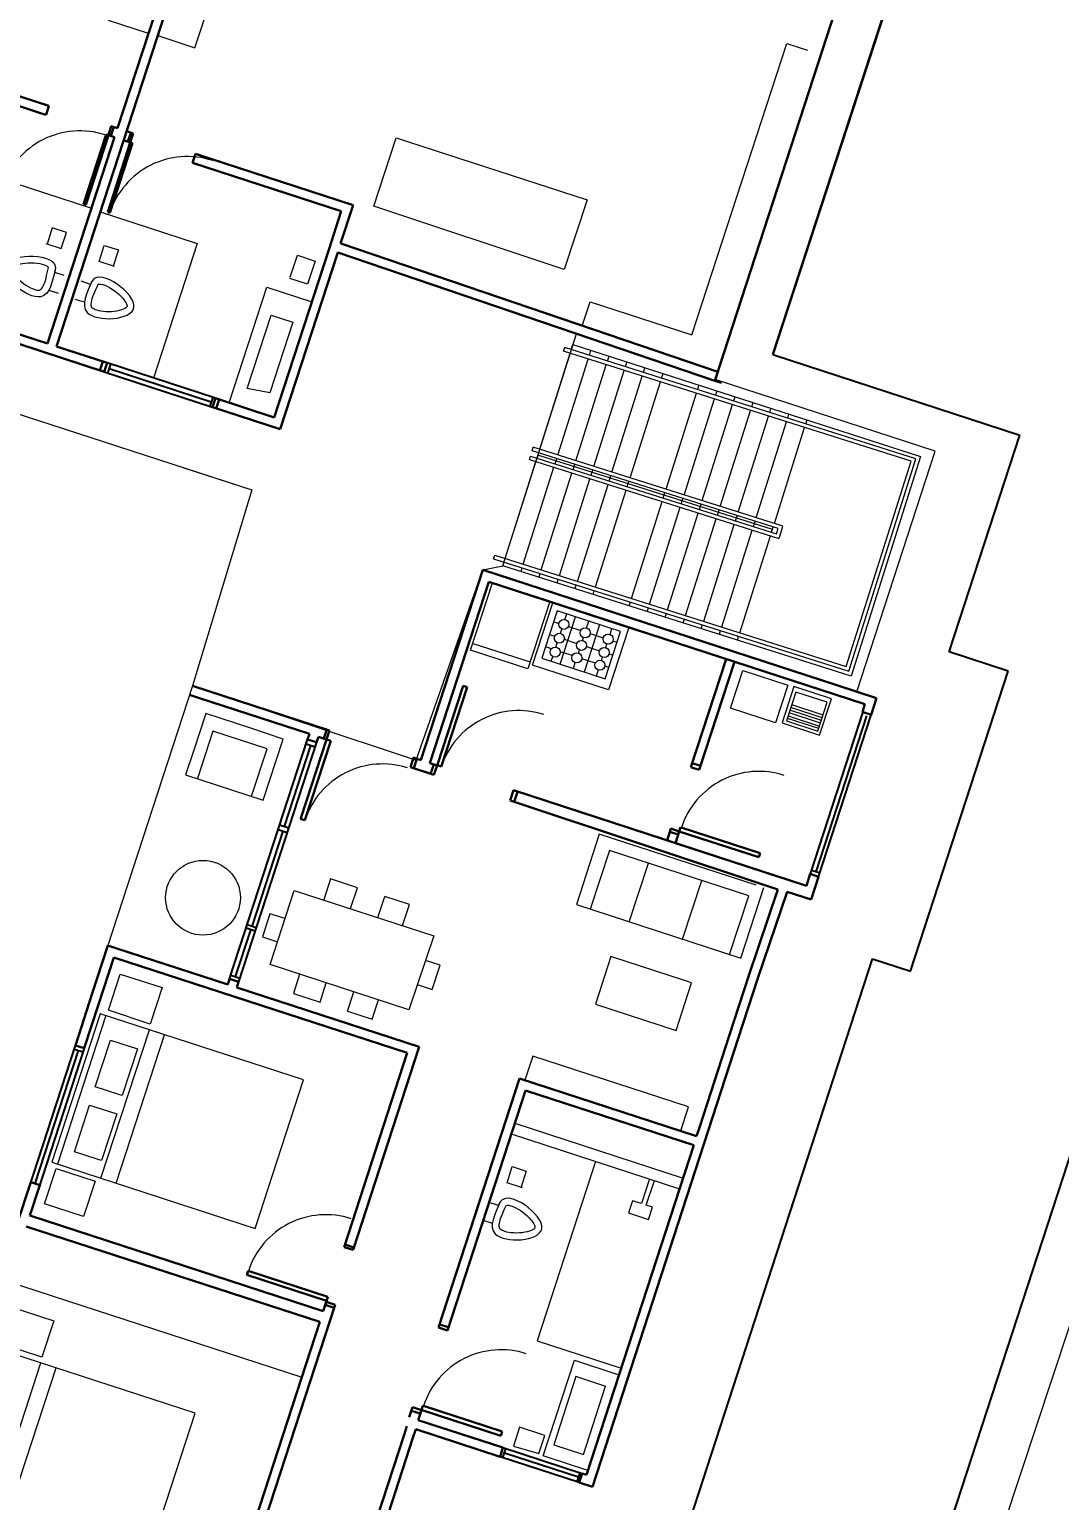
# Model space of a CAD drawing. Header units: metres. Extents: x 329311 to 330425, y 7396637 to 7397287.
# Drawn here: x 329878.95 to 329886.61, y 7397060.02 to 7397070.96 of the extents above; entities that cross this region are included whole.
import ezdxf

# ---------------------------------------------------------------- set-up
doc = ezdxf.new("R2010")
doc.units = ezdxf.units.M
doc.linetypes.add('CACHE2', pattern=[4.7625, 3.175, -1.5875])
doc.layers.get('0').update_dxf_attribs({"lineweight": 18})
for name, color, linetype, lineweight in [('AXES+POTEAUX', 6, 'CACHE2', 13), ('JANELAS', 5, 'Continuous', 25), ('layout', 253, 'Continuous', 13), ('LINHAFINA', 7, 'Continuous', 15), ('LINHAGROSSA', 7, 'Continuous', 30), ('PA6_TERRENO', 6, 'Continuous', 18), ('PA6_TEXTO', 3, 'Continuous', 18), ('pisoexterno_ultrafino', 9, 'Continuous', 30)]:
    doc.layers.add(name, color=color, linetype=linetype, lineweight=lineweight)
doc.layers.add('VEGETAIS', color=3, linetype='Continuous')
doc.styles.add('200 Médio', font='arial.ttf', dxfattribs={"height": 0.75})
doc.styles.add('ARIAL', font='ARIAL', dxfattribs={"height": 0.2})
doc.dimstyles.new('AQ250', dxfattribs={"dimscale": 10, "dimtxt": 0.05, "dimasz": 0.03, "dimexe": 0.03, "dimexo": 0.025, "dimgap": 0.025, "dimtad": 1, "dimzin": 0, "dimdsep": 46, "dimtxsty": 'ARIAL', "dimblk": 'ARCHTICK', "dimcen": 0.09, "dimdle": 0.03, "dimclrt": 7, "dimadec": 0, "dimazin": 0, "dimtfac": 1, "dimtix": 1, "dimtmove": 2, "dimatfit": 3, "dimldrblk": 'OPEN90', "dimfxl": 1, "dimtvp": 1, "dimtolj": 1, "dimtzin": 0, "dimarcsym": 0})

# ---------------------------------------------------------------- blocks, each defined once
blk = doc.blocks.new('_ArchTick')
at = {"color": 0, "linetype": 'ByBlock', "const_width": 0.15}
blk.add_lwpolyline([(-0.5, -0.5), (0.5, 0.5)], dxfattribs=at)
blk = doc.blocks.new('*D12')
at = {"layer": 'Defpoints', "color": 0, "transparency": 16777216}
for p in [(329895.003, 7397086.442), (329868.823, 7397007.376), (329871.096, 7397006.624)]:
    blk.add_point(p, dxfattribs=at)
at = {"layer": 'PA6_TEXTO', "color": 0, "lineweight": -2, "transparency": 16777216}
for p, q in [((329895.241, 7397086.363), (329897.562, 7397085.595)), ((329897.371, 7397085.974), (329871.002, 7397006.339)), ((329869.06, 7397007.298), (329871.381, 7397006.529))]:
    blk.add_line(p, q, dxfattribs=at)
at = {"layer": 'PA6_TEXTO', "color": 0, "lineweight": -2, "transparency": 16777216, "xscale": 0.3, "yscale": 0.3, "zscale": 0.3}
for p, rotation in [((329897.277, 7397085.689), 71.6788444677974), ((329871.096, 7397006.624), 251.6788444677974)]:
    blk.add_blockref('_ArchTick', p, dxfattribs=dict(at, rotation=rotation))
at = {"layer": 'PA6_TEXTO', "color": 7, "transparency": 16777216, "insert": (329883.585, 7397046.355), "char_height": 0.75, "attachment_point": 5, "rotation": 71.6788, "style": '200 Médio'}
blk.add_mtext('\\A1;83.29', dxfattribs=at)
blk = doc.blocks.new('_Open90')
at = {"color": 0, "linetype": 'ByBlock', "lineweight": -2}
for p, q in [((-0.5, 0.5), (0, 0)), ((0, 0), (-1, 0)), ((0, 0), (-0.5, -0.5))]:
    blk.add_line(p, q, dxfattribs=at)

msp = doc.modelspace()

# ---------------------------------------------------------------- linework, layer by layer
for p, q in [((329866.513, 7397072.125), (329880.605, 7397067.536)), ((329885.686, 7397067.823), (329884.051, 7397068.356)), ((329885.104, 7397066.035), (329885.686, 7397067.823)), ((329880.605, 7397067.536), (329880.164, 7397066.08))]:
    msp.add_line(p, q)
for centre in [(329879.326, 7397069.6), (329880.125, 7397069.409), (329882.59, 7397065.289), (329881.576, 7397064.892), (329884.376, 7397064.837), (329881.156, 7397061.54), (329882.458, 7397060.536)]:
    msp.add_arc(centre, 0.606, 71.9626, 161.9626)
at = {"layer": 'AXES+POTEAUX'}
for p, q in [((329866.513, 7397072.125), (329880.605, 7397067.536)), ((329880.816, 7397067.987), (329876.306, 7397069.456)), ((329881.244, 7397069.301), (329880.816, 7397067.987)), ((329883.019, 7397068.697), (329881.244, 7397069.301)), ((329882.473, 7397066.972), (329883.019, 7397068.697)), ((329880.605, 7397067.536), (329880.164, 7397066.08)), ((329881.828, 7397065.526), (329882.323, 7397066.941)), ((329882.323, 7397066.941), (329882.473, 7397066.972)), ((329880.164, 7397066.08), (329881.828, 7397065.526))]:
    msp.add_line(p, q, dxfattribs=at)
at = {"layer": 'JANELAS'}
for p, q in [((329880.335, 7397068.217), (329879.529, 7397068.48)), ((329879.553, 7397068.472), (329879.532, 7397068.405)), ((329879.543, 7397068.439), (329880.303, 7397068.191)), ((329879.507, 7397068.413), (329880.313, 7397068.151)), ((329880.314, 7397068.224), (329880.292, 7397068.158)), ((329885.15, 7397065.885), (329884.757, 7397064.68)), ((329885.177, 7397065.856), (329884.799, 7397064.696)), ((329884.82, 7397064.659), (329885.212, 7397065.864)), ((329880.44, 7397063.901), (329881.02, 7397065.681)), ((329881.087, 7397065.659), (329880.507, 7397063.879)), ((329881.042, 7397065.636), (329880.846, 7397065.034)), ((329881.008, 7397065.647), (329881.076, 7397065.625)), ((329880.812, 7397065.045), (329880.88, 7397065.023)), ((329880.835, 7397064.999), (329880.604, 7397064.29)), ((329880.801, 7397065.01), (329880.868, 7397064.988)), ((329884.831, 7397064.685), (329884.768, 7397064.706)), ((329880.563, 7397064.28), (329880.631, 7397064.258)), ((329880.638, 7397064.279), (329880.57, 7397064.301)), ((329880.597, 7397064.269), (329880.482, 7397063.917)), ((329880.448, 7397063.927), (329880.516, 7397063.906)), ((329878.374, 7397060.586), (329879.293, 7397063.405)), ((329879.359, 7397063.384), (329878.955, 7397062.141)), ((329878.995, 7397062.378), (329879.317, 7397063.368)), ((329879.284, 7397063.378), (329879.351, 7397063.357)), ((329883.039, 7397060.156), (329882.452, 7397060.347)), ((329882.472, 7397060.34), (329882.494, 7397060.407)), ((329882.473, 7397060.414), (329883.061, 7397060.222)), ((329883.035, 7397060.194), (329882.483, 7397060.373)), ((329883.024, 7397060.16), (329883.046, 7397060.227))]:
    msp.add_line(p, q, dxfattribs=at)
at = {"layer": 'layout'}
for p, q in [((329880.182, 7397070.824), (329880.504, 7397071.812)), ((329879.836, 7397070.93), (329879.538, 7397071.027)), ((329879.905, 7397070.914), (329880.182, 7397070.824)), ((329883.877, 7397068.689), (329884.583, 7397070.855)), ((329884.583, 7397070.855), (329884.737, 7397070.805)), ((329881.512, 7397069.645), (329881.678, 7397070.155)), ((329881.678, 7397070.155), (329883.098, 7397069.693)), ((329878.606, 7397069.894), (329879.413, 7397069.631)), ((329882.929, 7397069.176), (329881.512, 7397069.645)), ((329883.098, 7397069.693), (329882.929, 7397069.176)), ((329879.478, 7397069.603), (329880.199, 7397069.368)), ((329879.121, 7397069.484), (329879.082, 7397069.364)), ((329879.226, 7397069.45), (329879.121, 7397069.484)), ((329879.187, 7397069.33), (329879.226, 7397069.45)), ((329879.073, 7397069.367), (329879.187, 7397069.33)), ((329879.469, 7397069.235), (329879.508, 7397069.354)), ((329879.508, 7397069.354), (329879.613, 7397069.32)), ((329879.613, 7397069.32), (329879.574, 7397069.2)), ((329880.199, 7397069.368), (329879.873, 7397068.368)), ((329879.583, 7397069.197), (329879.469, 7397069.235)), ((329880.891, 7397069.117), (329880.944, 7397069.281)), ((329880.944, 7397069.281), (329881.076, 7397069.238)), ((329881.076, 7397069.238), (329881.02, 7397069.065)), ((329879.138, 7397069.155), (329879.208, 7397069.132)), ((329881.02, 7397069.065), (329880.888, 7397069.108)), ((329879.096, 7397069.021), (329879.164, 7397068.999)), ((329879.405, 7397069.064), (329879.335, 7397069.087)), ((329880.436, 7397068.184), (329880.716, 7397069.044)), ((329880.716, 7397069.044), (329881.051, 7397068.935)), ((329879.36, 7397068.931), (329879.292, 7397068.953)), ((329883.063, 7397068.756), (329883.121, 7397068.935)), ((329883.121, 7397068.935), (329883.877, 7397068.689)), ((329880.571, 7397068.289), (329880.749, 7397068.836)), ((329880.91, 7397068.783), (329880.739, 7397068.257)), ((329880.749, 7397068.836), (329880.91, 7397068.783)), ((329880.739, 7397068.257), (329880.571, 7397068.289)), ((329882.232, 7397066.344), (329882.394, 7397066.844)), ((329882.821, 7397066.705), (329882.658, 7397066.205)), ((329882.693, 7397066.233), (329882.844, 7397066.697)), ((329882.704, 7397066.743), (329883.13, 7397066.604)), ((329882.286, 7397066.603), (329881.929, 7397065.505)), ((329882.876, 7397066.637), (329882.761, 7397066.285)), ((329883.347, 7397066.484), (329882.876, 7397066.637)), ((329882.898, 7397066.241), (329883.013, 7397066.593)), ((329882.933, 7397066.572), (329882.947, 7397066.614)), ((329883.153, 7397066.597), (329883.718, 7397066.413)), ((329882.85, 7397066.556), (329882.889, 7397066.543)), ((329882.9, 7397066.469), (329882.91, 7397066.502)), ((329882.96, 7397066.52), (329883.051, 7397066.491)), ((329883.078, 7397066.182), (329883.192, 7397066.534)), ((329883.094, 7397066.509), (329883.111, 7397066.561)), ((329883.121, 7397066.468), (329883.219, 7397066.436)), ((329883.232, 7397066.132), (329883.347, 7397066.484)), ((329883.409, 7397066.513), (329883.258, 7397066.049)), ((329883.269, 7397066.461), (329883.283, 7397066.505)), ((329882.248, 7397066.395), (329882.674, 7397066.257)), ((329882.833, 7397066.354), (329882.789, 7397066.369)), ((329882.819, 7397066.461), (329882.858, 7397066.448)), ((329882.866, 7397066.367), (329882.877, 7397066.399)), ((329882.929, 7397066.425), (329883.023, 7397066.395)), ((329883.064, 7397066.417), (329883.071, 7397066.438)), ((329883.093, 7397066.372), (329883.191, 7397066.34)), ((329883.237, 7397066.363), (329883.246, 7397066.39)), ((329883.29, 7397066.413), (329883.32, 7397066.403)), ((329882.658, 7397066.205), (329882.232, 7397066.344)), ((329882.761, 7397066.285), (329883.232, 7397066.132)), ((329882.832, 7397066.262), (329882.844, 7397066.297)), ((329882.989, 7397066.304), (329882.898, 7397066.333)), ((329882.997, 7397066.209), (329883.011, 7397066.252)), ((329883.034, 7397066.323), (329883.041, 7397066.346)), ((329883.16, 7397066.248), (329883.059, 7397066.281)), ((329883.206, 7397066.268), (329883.214, 7397066.292)), ((329883.262, 7397066.317), (329883.289, 7397066.308)), ((329883.258, 7397066.049), (329882.693, 7397066.233)), ((329883.169, 7397066.153), (329883.183, 7397066.197)), ((329883.259, 7397066.216), (329883.231, 7397066.225)), ((329883.294, 7397066.092), (329883.294, 7397066.092)), ((329884.636, 7397066.074), (329884.548, 7397065.804)), ((329884.652, 7397066.033), (329884.582, 7397065.818)), ((329884.916, 7397065.983), (329884.636, 7397066.074)), ((329884.885, 7397065.957), (329884.652, 7397066.033)), ((329884.854, 7397065.862), (329884.621, 7397065.938)), ((329884.815, 7397065.742), (329884.885, 7397065.957)), ((329884.828, 7397065.713), (329884.916, 7397065.983)), ((329880.262, 7397065.874), (329880.173, 7397065.6)), ((329880.604, 7397065.762), (329880.262, 7397065.874)), ((329884.582, 7397065.818), (329884.815, 7397065.742)), ((329884.822, 7397065.761), (329884.588, 7397065.837)), ((329884.594, 7397065.856), (329884.828, 7397065.78)), ((329884.835, 7397065.802), (329884.601, 7397065.878)), ((329884.841, 7397065.821), (329884.607, 7397065.897)), ((329884.847, 7397065.841), (329884.614, 7397065.917)), ((329880.314, 7397065.742), (329880.2, 7397065.39)), ((329880.718, 7397065.61), (329880.314, 7397065.742)), ((329880.837, 7397065.682), (329880.604, 7397065.762)), ((329884.548, 7397065.804), (329884.828, 7397065.713)), ((329880.173, 7397065.6), (329880.113, 7397065.418)), ((329880.603, 7397065.259), (329880.718, 7397065.61)), ((329880.69, 7397065.23), (329880.837, 7397065.682)), ((329880.113, 7397065.418), (329880.69, 7397065.23)), ((329883.189, 7397064.977), (329883.019, 7397064.452)), ((329884.355, 7397064.597), (329883.189, 7397064.977)), ((329883.264, 7397064.855), (329883.121, 7397064.419)), ((329884.301, 7397064.518), (329883.264, 7397064.855)), ((329883.412, 7397064.324), (329883.555, 7397064.761)), ((329881.191, 7397064.643), (329881.14, 7397064.487)), ((329881.39, 7397064.578), (329881.191, 7397064.643)), ((329883.809, 7397064.195), (329883.951, 7397064.632)), ((329880.741, 7397064.006), (329880.921, 7397064.558)), ((329880.921, 7397064.558), (329881.958, 7397064.221)), ((329881.339, 7397064.422), (329881.39, 7397064.578)), ((329881.543, 7397064.356), (329881.594, 7397064.512)), ((329881.777, 7397064.452), (329881.594, 7397064.512)), ((329884.158, 7397064.081), (329884.301, 7397064.518)), ((329884.242, 7397064.054), (329884.413, 7397064.58)), ((329881.726, 7397064.296), (329881.777, 7397064.452)), ((329883.019, 7397064.452), (329884.242, 7397064.054)), ((329880.74, 7397064.384), (329880.684, 7397064.212)), ((329880.852, 7397064.348), (329880.74, 7397064.384)), ((329880.684, 7397064.212), (329880.796, 7397064.176)), ((329881.958, 7397064.221), (329881.772, 7397063.67)), ((329883.276, 7397064.066), (329883.161, 7397063.711)), ((329883.822, 7397063.889), (329883.276, 7397064.066)), ((329881.772, 7397063.67), (329880.741, 7397064.006)), ((329882.005, 7397064.001), (329881.896, 7397064.037)), ((329881.946, 7397063.821), (329882.005, 7397064.001)), ((329880.96, 7397063.934), (329880.914, 7397063.792)), ((329881.113, 7397063.727), (329881.159, 7397063.87)), ((329881.835, 7397063.857), (329881.946, 7397063.821)), ((329883.761, 7397063.516), (329883.876, 7397063.871)), ((329883.876, 7397063.871), (329883.822, 7397063.889)), ((329880.914, 7397063.792), (329881.113, 7397063.727)), ((329881.317, 7397063.661), (329881.363, 7397063.803)), ((329881.5, 7397063.601), (329881.546, 7397063.743)), ((329879.476, 7397063.641), (329879.117, 7397062.536)), ((329879.519, 7397063.627), (329879.16, 7397062.522)), ((329880.99, 7397063.148), (329879.476, 7397063.641)), ((329881.317, 7397063.661), (329881.5, 7397063.601)), ((329883.161, 7397063.711), (329883.761, 7397063.516)), ((329879.483, 7397062.417), (329879.843, 7397063.522)), ((329879.44, 7397063.098), (329879.553, 7397063.445)), ((329879.553, 7397063.445), (329879.755, 7397063.38)), ((329879.596, 7397062.38), (329879.956, 7397063.485)), ((329879.755, 7397063.38), (329879.641, 7397063.032)), ((329882.694, 7397063.325), (329882.633, 7397063.139)), ((329883.853, 7397062.948), (329882.694, 7397063.325)), ((329879.616, 7397063.04), (329879.44, 7397063.098)), ((329880.631, 7397062.043), (329880.99, 7397063.148)), ((329879.641, 7397063.032), (329879.616, 7397063.04)), ((329879.286, 7397062.615), (329879.399, 7397062.962)), ((329879.399, 7397062.962), (329879.6, 7397062.897)), ((329879.6, 7397062.897), (329879.487, 7397062.549)), ((329883.792, 7397062.762), (329883.853, 7397062.948)), ((329882.535, 7397062.747), (329883.786, 7397062.339)), ((329882.561, 7397062.826), (329883.812, 7397062.419)), ((329879.117, 7397062.536), (329880.631, 7397062.043)), ((329879.462, 7397062.557), (329879.286, 7397062.615)), ((329879.487, 7397062.549), (329879.462, 7397062.557)), ((329883.161, 7397062.543), (329882.726, 7397061.208)), ((329882.503, 7397062.384), (329882.542, 7397062.504)), ((329882.542, 7397062.504), (329882.646, 7397062.47)), ((329882.646, 7397062.47), (329882.607, 7397062.35)), ((329882.617, 7397062.347), (329882.503, 7397062.384)), ((329883.562, 7397062.412), (329883.502, 7397062.229)), ((329883.539, 7397062.217), (329883.599, 7397062.4)), ((329882.439, 7397062.214), (329882.369, 7397062.237)), ((329883.436, 7397062.25), (329883.406, 7397062.159)), ((329883.502, 7397062.229), (329883.436, 7397062.25)), ((329883.586, 7397062.202), (329883.539, 7397062.217)), ((329883.556, 7397062.111), (329883.586, 7397062.202)), ((329882.394, 7397062.081), (329882.326, 7397062.103)), ((329883.406, 7397062.159), (329883.556, 7397062.111)), ((329878.794, 7397061.649), (329880.976, 7397060.938)), ((329880.183, 7397060.67), (329878.669, 7397061.163)), ((329882.726, 7397061.208), (329883.351, 7397061.005)), ((329878.676, 7397059.939), (329879.036, 7397061.044)), ((329878.789, 7397059.902), (329879.149, 7397061.007)), ((329882.772, 7397060.353), (329883.004, 7397061.064)), ((329883.004, 7397061.064), (329883.335, 7397060.956)), ((329883.015, 7397060.943), (329882.85, 7397060.435)), ((329883.239, 7397060.87), (329883.015, 7397060.943)), ((329883.071, 7397060.363), (329883.236, 7397060.871)), ((329879.824, 7397059.565), (329880.183, 7397060.67)), ((329882.596, 7397060.566), (329882.55, 7397060.425)), ((329882.783, 7397060.505), (329882.596, 7397060.566)), ((329882.739, 7397060.37), (329882.783, 7397060.505)), ((329882.55, 7397060.425), (329882.739, 7397060.37)), ((329883.104, 7397060.245), (329882.772, 7397060.353)), ((329882.85, 7397060.435), (329883.071, 7397060.363))]:
    msp.add_line(p, q, dxfattribs=at)
for points in [[(329884.166, 7397065.912), (329884.257, 7397066.192), (329884.591, 7397066.083), (329884.5, 7397065.803)], [(329879.938, 7397063.835), (329879.85, 7397063.564), (329879.539, 7397063.666), (329879.627, 7397063.936)], [(329879.439, 7397062.395), (329879.354, 7397062.133), (329879.064, 7397062.227), (329879.149, 7397062.489)], [(329879.132, 7397061.357), (329879.044, 7397061.086), (329878.732, 7397061.188), (329878.82, 7397061.458)]]:
    msp.add_lwpolyline(points, close=True, dxfattribs=at)
for centre, radius in [((329882.892, 7397066.433), 0.0373), ((329882.926, 7397066.536), 0.0373), ((329883.084, 7397066.473), 0.0373), ((329882.861, 7397066.33), 0.0373), ((329883.057, 7397066.38), 0.0373), ((329883.226, 7397066.327), 0.0373), ((329883.255, 7397066.426), 0.0373), ((329883.022, 7397066.287), 0.0373), ((329883.194, 7397066.232), 0.0373), ((329880.242, 7397064.503), 0.278)]:
    msp.add_circle(centre, radius, dxfattribs=at)
for points in [[(329879.144, 7397069.186), (329879.035, 7397068.972), (329878.776, 7397069.207), (329879.144, 7397069.186), (329879.138, 7397069.155)], [(329879.419, 7397069.093), (329879.38, 7397068.856), (329879.728, 7397068.893), (329879.419, 7397069.093), (329879.405, 7397069.064)], [(329882.453, 7397062.243), (329882.414, 7397062.005), (329882.762, 7397062.043), (329882.453, 7397062.243), (329882.439, 7397062.214)]]:
    msp.add_spline(points, degree=3, dxfattribs=at)
for points in [[(329879.092, 7397069.19), (329879.081, 7397069.134), (329879.069, 7397069.081), (329879.045, 7397069.034), (329879.037, 7397069.026), (329879.027, 7397069.021), (329879.021, 7397069.02), (329878.995, 7397069.024), (329878.977, 7397069.03), (329878.914, 7397069.061), (329878.865, 7397069.101), (329878.828, 7397069.154), (329878.822, 7397069.169), (329878.82, 7397069.183), (329878.82, 7397069.181), (329878.824, 7397069.187), (329878.832, 7397069.194), (329878.859, 7397069.207), (329878.878, 7397069.213), (329878.954, 7397069.227), (329879.025, 7397069.222), (329879.083, 7397069.201), (329879.091, 7397069.191), (329879.092, 7397069.19)], [(329879.463, 7397069.065), (329879.438, 7397069.014), (329879.417, 7397068.964), (329879.409, 7397068.912), (329879.411, 7397068.901), (329879.416, 7397068.891), (329879.42, 7397068.886), (329879.444, 7397068.874), (329879.462, 7397068.868), (329879.531, 7397068.856), (329879.595, 7397068.86), (329879.655, 7397068.881), (329879.669, 7397068.89), (329879.678, 7397068.9), (329879.678, 7397068.899), (329879.678, 7397068.906), (329879.675, 7397068.916), (329879.661, 7397068.942), (329879.649, 7397068.958), (329879.596, 7397069.014), (329879.536, 7397069.052), (329879.476, 7397069.069), (329879.464, 7397069.066), (329879.463, 7397069.065)], [(329882.497, 7397062.215), (329882.472, 7397062.163), (329882.451, 7397062.113), (329882.443, 7397062.062), (329882.445, 7397062.051), (329882.45, 7397062.041), (329882.454, 7397062.036), (329882.478, 7397062.024), (329882.495, 7397062.018), (329882.564, 7397062.006), (329882.628, 7397062.01), (329882.689, 7397062.03), (329882.703, 7397062.039), (329882.712, 7397062.049), (329882.711, 7397062.048), (329882.711, 7397062.055), (329882.709, 7397062.066), (329882.695, 7397062.092), (329882.683, 7397062.108), (329882.63, 7397062.164), (329882.57, 7397062.202), (329882.51, 7397062.219), (329882.498, 7397062.216), (329882.497, 7397062.215)]]:
    msp.add_open_spline(points, degree=3, knots=[0.006653, 0.006653, 0.006653, 0.006653, 0.179116, 0.179116, 0.279942, 0.279942, 0.356527, 0.356527, 0.433113, 0.433113, 0.614296, 0.614296, 0.701675, 0.701675, 0.771877, 0.771877, 0.842078, 0.842078, 0.912279, 0.912279, 1.096903, 1.096903, 1.191805, 1.191805, 1.191805, 1.191805], dxfattribs=at)
at = {"layer": 'LINHAFINA'}
for p, q in [((329882.747, 7397067.838), (329882.973, 7397068.552)), ((329882.924, 7397068.567), (329882.932, 7397068.594)), ((329885.509, 7397067.749), (329882.924, 7397068.567)), ((329885.544, 7397067.768), (329882.932, 7397068.594)), ((329882.981, 7397068.579), (329882.993, 7397068.616)), ((329882.993, 7397068.616), (329885.579, 7397067.785)), ((329883.116, 7397068.536), (329883.127, 7397068.574)), ((329882.881, 7397067.795), (329883.107, 7397068.509)), ((329883.015, 7397067.753), (329883.241, 7397068.467)), ((329883.25, 7397068.494), (329883.262, 7397068.531)), ((329883.384, 7397068.451), (329883.395, 7397068.487)), ((329883.518, 7397068.409), (329883.529, 7397068.444)), ((329883.149, 7397067.71), (329883.375, 7397068.424)), ((329883.283, 7397067.668), (329883.509, 7397068.382)), ((329883.418, 7397067.625), (329883.644, 7397068.34)), ((329883.652, 7397068.366), (329883.663, 7397068.401)), ((329883.686, 7397067.541), (329883.912, 7397068.255)), ((329883.92, 7397068.282), (329883.931, 7397068.315)), ((329884.054, 7397068.239), (329884.065, 7397068.272)), ((329884.188, 7397068.197), (329884.199, 7397068.228)), ((329883.82, 7397067.498), (329884.046, 7397068.212)), ((329883.954, 7397067.456), (329884.18, 7397068.17)), ((329884.088, 7397067.413), (329884.314, 7397068.127)), ((329884.323, 7397068.154), (329884.334, 7397068.192)), ((329884.457, 7397068.112), (329884.466, 7397068.142)), ((329884.222, 7397067.371), (329884.448, 7397068.085)), ((329884.356, 7397067.328), (329884.582, 7397068.043)), ((329884.491, 7397067.286), (329884.716, 7397068)), ((329884.591, 7397068.069), (329884.6, 7397068.099)), ((329884.725, 7397068.027), (329884.734, 7397068.056)), ((329882.669, 7397067.761), (329882.678, 7397067.788)), ((329882.678, 7397067.788), (329884.507, 7397067.21)), ((329882.689, 7397067.826), (329882.697, 7397067.853)), ((329884.519, 7397067.248), (329882.689, 7397067.826)), ((329884.554, 7397067.266), (329882.697, 7397067.853)), ((329882.727, 7397067.773), (329882.739, 7397067.811)), ((329884.477, 7397067.242), (329882.733, 7397067.794)), ((329885.579, 7397067.785), (329885.062, 7397066.152)), ((329882.49, 7397067.026), (329882.718, 7397067.746)), ((329882.624, 7397066.984), (329882.852, 7397067.704)), ((329882.669, 7397067.761), (329884.525, 7397067.174)), ((329882.861, 7397067.73), (329882.873, 7397067.768)), ((329882.995, 7397067.688), (329883.007, 7397067.726)), ((329883.129, 7397067.646), (329883.141, 7397067.683)), ((329885.026, 7397066.224), (329885.509, 7397067.749)), ((329885.044, 7397066.188), (329885.544, 7397067.768)), ((329882.758, 7397066.941), (329882.986, 7397067.661)), ((329882.893, 7397066.899), (329883.12, 7397067.619)), ((329883.027, 7397066.856), (329883.255, 7397067.576)), ((329883.263, 7397067.603), (329883.275, 7397067.641)), ((329883.397, 7397067.561), (329883.409, 7397067.599)), ((329883.161, 7397066.814), (329883.389, 7397067.534)), ((329883.429, 7397066.729), (329883.657, 7397067.449)), ((329883.665, 7397067.476), (329883.677, 7397067.514)), ((329883.799, 7397067.433), (329883.811, 7397067.471)), ((329883.563, 7397066.687), (329883.791, 7397067.407)), ((329883.697, 7397066.644), (329883.925, 7397067.364)), ((329883.934, 7397067.391), (329883.946, 7397067.429)), ((329884.068, 7397067.349), (329884.08, 7397067.386)), ((329884.202, 7397067.306), (329884.214, 7397067.344)), ((329883.831, 7397066.602), (329884.059, 7397067.322)), ((329883.966, 7397066.559), (329884.193, 7397067.279)), ((329884.1, 7397066.517), (329884.327, 7397067.237)), ((329884.336, 7397067.264), (329884.348, 7397067.302)), ((329884.47, 7397067.221), (329884.482, 7397067.259)), ((329884.507, 7397067.21), (329884.519, 7397067.248)), ((329884.534, 7397067.201), (329884.546, 7397067.239)), ((329884.546, 7397067.239), (329884.554, 7397067.266)), ((329884.234, 7397066.474), (329884.462, 7397067.194)), ((329884.534, 7397067.201), (329884.525, 7397067.174)), ((329882.403, 7397067.024), (329882.412, 7397067.051)), ((329882.403, 7397067.024), (329885.044, 7397066.188)), ((329882.412, 7397067.051), (329885.026, 7397066.224)), ((329882.473, 7397066.972), (329882.482, 7397066.999)), ((329885.062, 7397066.152), (329882.473, 7397066.972)), ((329882.607, 7397066.929), (329882.616, 7397066.957)), ((329882.741, 7397066.887), (329882.75, 7397066.914)), ((329882.875, 7397066.844), (329882.884, 7397066.872)), ((329883.009, 7397066.802), (329883.018, 7397066.829)), ((329883.144, 7397066.759), (329883.152, 7397066.787)), ((329883.412, 7397066.675), (329883.421, 7397066.702)), ((329883.546, 7397066.632), (329883.555, 7397066.66)), ((329883.68, 7397066.59), (329883.689, 7397066.617)), ((329883.814, 7397066.547), (329883.823, 7397066.575)), ((329883.948, 7397066.505), (329883.957, 7397066.532)), ((329884.082, 7397066.462), (329884.091, 7397066.49)), ((329884.217, 7397066.42), (329884.225, 7397066.448)), ((329880.164, 7397066.08), (329879.535, 7397064.148))]:
    msp.add_line(p, q, dxfattribs=at)
at = {"layer": 'LINHAGROSSA'}
for p, q in [((329879.836, 7397070.93), (329880.489, 7397072.934)), ((329879.152, 7397068.603), (329880.555, 7397072.912)), ((329885.079, 7397071.513), (329884.048, 7397068.347)), ((329876.85, 7397071.123), (329879.096, 7397070.392)), ((329879.042, 7397070.336), (329876.894, 7397071.035)), ((329879.607, 7397070.226), (329879.836, 7397070.93)), ((329879.075, 7397070.324), (329879.042, 7397070.335)), ((329879.096, 7397070.391), (329879.063, 7397070.402)), ((329879.096, 7397070.391), (329879.075, 7397070.324)), ((329879.539, 7397070.174), (329879.56, 7397070.241)), ((329879.578, 7397070.235), (329879.556, 7397070.168)), ((329879.56, 7397070.241), (329879.607, 7397070.226)), ((329879.723, 7397070.187), (329879.673, 7397070.203)), ((329879.706, 7397070.192), (329879.684, 7397070.126)), ((329879.701, 7397070.12), (329879.723, 7397070.187)), ((329879.085, 7397068.624), (329879.585, 7397070.159)), ((329879.354, 7397069.661), (329879.523, 7397070.179)), ((329879.539, 7397070.174), (329879.37, 7397069.656)), ((329879.523, 7397070.179), (329879.585, 7397070.159)), ((329879.585, 7397070.159), (329879.523, 7397070.179)), ((329879.701, 7397070.12), (329879.533, 7397069.602)), ((329879.548, 7397069.597), (329879.717, 7397070.115)), ((329879.655, 7397070.135), (329879.717, 7397070.115)), ((329880.187, 7397070.036), (329880.165, 7397069.969)), ((329881.27, 7397069.609), (329880.165, 7397069.969)), ((329880.165, 7397069.969), (329880.198, 7397069.958)), ((329881.359, 7397069.654), (329880.187, 7397070.036)), ((329880.187, 7397070.036), (329880.22, 7397070.025)), ((329879.37, 7397069.656), (329879.354, 7397069.661)), ((329881.265, 7397069.367), (329881.359, 7397069.654)), ((329879.533, 7397069.602), (329879.548, 7397069.597)), ((329881.177, 7397069.322), (329881.27, 7397069.609)), ((329881.177, 7397069.322), (329880.771, 7397068.075)), ((329881.266, 7397069.367), (329884.079, 7397068.411)), ((329881.244, 7397069.301), (329880.816, 7397067.987)), ((329881.244, 7397069.301), (329884.056, 7397068.345)), ((329879.507, 7397068.413), (329878.711, 7397068.673)), ((329879.085, 7397068.624), (329878.733, 7397068.739)), ((329879.529, 7397068.48), (329879.152, 7397068.603)), ((329879.496, 7397068.491), (329879.474, 7397068.424)), ((329879.529, 7397068.48), (329879.507, 7397068.413)), ((329884.097, 7397068.332), (329884.056, 7397068.345)), ((329880.335, 7397068.217), (329880.313, 7397068.151)), ((329880.771, 7397068.075), (329880.335, 7397068.217)), ((329880.816, 7397067.987), (329880.313, 7397068.151)), ((329880.363, 7397068.208), (329880.341, 7397068.142)), ((329882.323, 7397066.941), (329881.862, 7397065.527)), ((329882.323, 7397066.941), (329884.956, 7397066.084)), ((329882.368, 7397066.853), (329881.929, 7397065.505)), ((329882.368, 7397066.853), (329883.533, 7397066.473)), ((329882.704, 7397066.743), (329885.164, 7397065.942)), ((329883.87, 7397065.474), (329884.132, 7397066.278)), ((329884.194, 7397066.258), (329883.932, 7397065.454)), ((329881.183, 7397065.748), (329880.164, 7397066.08)), ((329882.176, 7397066.079), (329881.985, 7397065.493)), ((329882.014, 7397065.477), (329882.206, 7397066.069)), ((329882.206, 7397066.069), (329882.176, 7397066.079)), ((329884.956, 7397066.084), (329885.252, 7397065.987)), ((329880.209, 7397065.991), (329880.142, 7397066.013)), ((329881.033, 7397065.723), (329880.209, 7397065.991)), ((329885.164, 7397065.942), (329885.146, 7397065.886)), ((329885.252, 7397065.987), (329885.212, 7397065.864)), ((329885.152, 7397065.884), (329885.214, 7397065.864)), ((329881.02, 7397065.681), (329881.033, 7397065.723)), ((329881.087, 7397065.659), (329881.101, 7397065.701)), ((329881.161, 7397065.681), (329881.101, 7397065.701)), ((329881.14, 7397065.688), (329881.162, 7397065.754)), ((329881.161, 7397065.681), (329881.183, 7397065.748)), ((329881.161, 7397065.681), (329880.97, 7397065.095)), ((329880.999, 7397065.079), (329881.192, 7397065.671)), ((329881.02, 7397065.681), (329881.087, 7397065.659)), ((329881.192, 7397065.671), (329881.161, 7397065.681)), ((329881.807, 7397065.545), (329881.784, 7397065.475)), ((329881.862, 7397065.527), (329881.807, 7397065.545)), ((329881.862, 7397065.527), (329881.807, 7397065.545)), ((329881.832, 7397065.536), (329881.809, 7397065.467)), ((329881.983, 7397065.487), (329881.929, 7397065.505)), ((329881.959, 7397065.495), (329881.935, 7397065.424)), ((329881.983, 7397065.487), (329881.959, 7397065.416)), ((329881.985, 7397065.493), (329881.983, 7397065.488)), ((329881.983, 7397065.488), (329882.014, 7397065.478)), ((329883.941, 7397065.484), (329883.88, 7397065.504)), ((329881.959, 7397065.416), (329881.784, 7397065.475)), ((329883.932, 7397065.454), (329883.87, 7397065.474)), ((329882.552, 7397065.302), (329882.527, 7397065.227)), ((329884.547, 7397064.652), (329882.552, 7397065.302)), ((329882.581, 7397065.292), (329882.556, 7397065.217)), ((329884.518, 7397064.564), (329882.527, 7397065.227)), ((329880.97, 7397065.095), (329880.968, 7397065.09)), ((329880.968, 7397065.09), (329880.999, 7397065.08)), ((329883.693, 7397064.93), (329883.721, 7397065.017)), ((329883.775, 7397064.973), (329883.713, 7397064.993)), ((329883.721, 7397065.017), (329883.783, 7397064.997)), ((329883.783, 7397064.997), (329883.755, 7397064.91)), ((329883.783, 7397064.997), (329884.375, 7397064.804)), ((329883.794, 7397065.027), (329883.784, 7397064.996)), ((329884.385, 7397064.834), (329883.799, 7397065.025)), ((329884.487, 7397064.672), (329883.755, 7397064.91)), ((329884.375, 7397064.804), (329884.385, 7397064.834)), ((329884.729, 7397064.593), (329884.487, 7397064.672)), ((329884.757, 7397064.68), (329884.729, 7397064.593)), ((329884.757, 7397064.68), (329884.82, 7397064.659)), ((329884.765, 7397064.49), (329884.82, 7397064.659)), ((329884.302, 7397063.926), (329884.518, 7397064.564)), ((329884.369, 7397063.904), (329884.587, 7397064.548)), ((329884.587, 7397064.548), (329884.765, 7397064.49)), ((329879.535, 7397064.148), (329879.418, 7397063.792)), ((329879.58, 7397064.06), (329879.463, 7397063.703)), ((329879.601, 7397064.127), (329879.535, 7397064.148)), ((329879.58, 7397064.06), (329881.761, 7397063.35)), ((329879.601, 7397064.127), (329880.426, 7397063.858)), ((329880.426, 7397063.858), (329880.44, 7397063.901)), ((329880.44, 7397063.901), (329880.507, 7397063.879)), ((329880.493, 7397063.836), (329880.507, 7397063.879)), ((329884.156, 7397063.477), (329884.302, 7397063.926)), ((329884.223, 7397063.456), (329884.369, 7397063.904)), ((329879.418, 7397063.792), (329879.293, 7397063.405)), ((329880.493, 7397063.836), (329881.849, 7397063.395)), ((329879.463, 7397063.703), (329879.359, 7397063.384)), ((329879.293, 7397063.405), (329879.359, 7397063.384)), ((329883.138, 7397060.123), (329884.223, 7397063.456)), ((329883.936, 7397062.802), (329884.156, 7397063.477)), ((329881.291, 7397061.906), (329881.761, 7397063.35)), ((329881.358, 7397061.884), (329881.849, 7397063.395)), ((329881.993, 7397061.308), (329882.596, 7397063.16)), ((329882.596, 7397063.16), (329883.913, 7397062.731)), ((329882.06, 7397061.286), (329882.641, 7397063.071)), ((329882.641, 7397063.071), (329883.892, 7397062.664)), ((329883.913, 7397062.731), (329883.936, 7397062.802)), ((329883.093, 7397060.212), (329883.892, 7397062.664)), ((329878.962, 7397062.389), (329878.861, 7397062.081)), ((329878.955, 7397062.141), (329879.028, 7397062.367)), ((329879.028, 7397062.367), (329878.962, 7397062.389)), ((329881.136, 7397061.43), (329878.955, 7397062.141)), ((329881.11, 7397061.349), (329878.928, 7397062.059)), ((329881.358, 7397061.884), (329881.291, 7397061.906)), ((329881.364, 7397061.903), (329881.297, 7397061.925)), ((329880.568, 7397061.698), (329881.161, 7397061.505)), ((329880.579, 7397061.728), (329880.569, 7397061.697)), ((329880.584, 7397061.726), (329880.579, 7397061.728)), ((329881.17, 7397061.536), (329880.585, 7397061.726)), ((329881.225, 7397061.476), (329880.645, 7397059.697)), ((329881.16, 7397061.502), (329881.136, 7397061.43)), ((329881.158, 7397061.498), (329881.136, 7397061.43)), ((329881.151, 7397061.477), (329881.218, 7397061.455)), ((329881.158, 7397061.498), (329881.225, 7397061.476)), ((329881.16, 7397061.502), (329881.17, 7397061.536)), ((329881.161, 7397061.505), (329881.17, 7397061.536)), ((329881.225, 7397061.476), (329881.203, 7397061.409)), ((329881.11, 7397061.349), (329880.579, 7397059.718)), ((329882.067, 7397061.309), (329882.001, 7397061.331)), ((329882.06, 7397061.286), (329881.993, 7397061.308)), ((329881.776, 7397060.641), (329881.8, 7397060.715)), ((329881.792, 7397060.689), (329881.858, 7397060.667)), ((329881.8, 7397060.715), (329881.867, 7397060.693)), ((329881.843, 7397060.619), (329881.867, 7397060.693)), ((329881.865, 7397060.695), (329882.458, 7397060.502)), ((329881.876, 7397060.725), (329881.866, 7397060.695)), ((329881.882, 7397060.724), (329881.876, 7397060.725)), ((329882.468, 7397060.533), (329881.882, 7397060.724)), ((329881.737, 7397060.509), (329881.758, 7397060.573)), ((329881.843, 7397060.619), (329882.473, 7397060.414)), ((329881.155, 7397058.722), (329881.737, 7397060.509)), ((329881.222, 7397058.7), (329881.803, 7397060.487)), ((329881.803, 7397060.487), (329881.824, 7397060.551)), ((329881.824, 7397060.551), (329882.452, 7397060.347)), ((329882.458, 7397060.502), (329882.468, 7397060.533)), ((329882.473, 7397060.414), (329882.452, 7397060.347)), ((329882.463, 7397060.38), (329882.462, 7397060.38)), ((329883.039, 7397060.156), (329883.061, 7397060.222)), ((329883.039, 7397060.156), (329883.138, 7397060.123)), ((329883.061, 7397060.222), (329883.093, 7397060.212))]:
    msp.add_line(p, q, dxfattribs=at)
at = {"layer": 'PA6_TERRENO'}
msp.add_lwpolyline([(329810.442, 7397026.388), (329835.233, 7397102.453), (329895.003, 7397086.442), (329868.823, 7397007.376)], close=True, dxfattribs=at)
at = {"layer": 'pisoexterno_ultrafino'}
msp.add_line((329885.476, 7397071.597), (329884.481, 7397068.542), dxfattribs=at)
at = {"layer": 'VEGETAIS'}
for p, q in [((329885.707, 7397072.308), (329884.481, 7397068.542)), ((329882.215, 7397048.841), (329889.472, 7397071.124)), ((329884.481, 7397068.542), (329886.316, 7397067.944)), ((329885.791, 7397066.331), (329886.316, 7397067.944)), ((329886.23, 7397066.188), (329885.791, 7397066.331)), ((329885.504, 7397063.958), (329886.23, 7397066.188)), ((329883.71, 7397059.406), (329885.222, 7397064.05)), ((329885.222, 7397064.05), (329885.504, 7397063.958))]:
    msp.add_line(p, q, dxfattribs=at)

# ---------------------------------------------------------------- dimensions: what is measured, and where the dimension line sits
at = {"layer": 'PA6_TEXTO'}
dim = msp.add_aligned_dim(p1=(329895.003, 7397086.442), p2=(329868.823, 7397007.376), distance=2.395, dimstyle='AQ250', override={"dimtxsty": '200 Médio'}, dxfattribs=at)
dim.commit()
dim.dimension.update_dxf_attribs({"geometry": '*D12', "text_midpoint": (329883.585, 7397046.355)})

doc.saveas('drawing.dxf')
